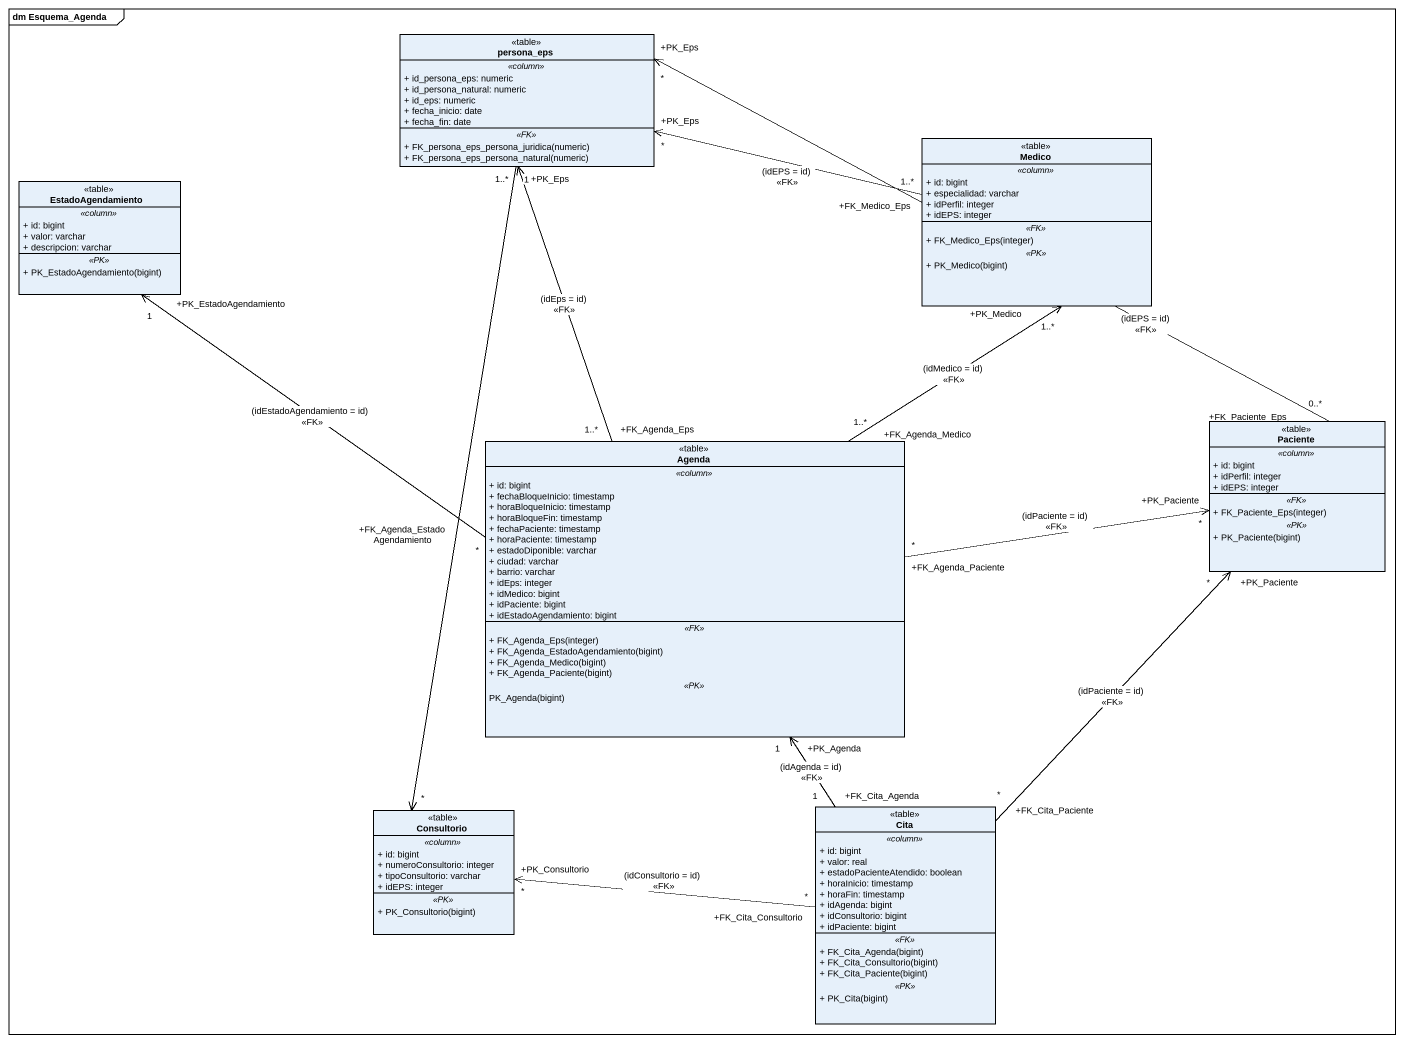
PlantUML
@startuml
mainframe dm Esquema_Agenda
hide circle
hide empty members
skinparam classAttributeIconSize 0
class persona_eps <<table>> {
  .. <<column>> ..
  + id_persona_eps: numeric
  + id_persona_natural: numeric
  + id_eps: numeric
  + fecha_inicio: date
  + fecha_fin: date
  .. <<FK>> ..
  + FK_persona_eps_persona_juridica(numeric)
  + FK_persona_eps_persona_natural(numeric)
}
class Medico <<table>> {
  .. <<column>> ..
  + id: bigint
  + especialidad: varchar
  + idPerfil: integer
  + idEPS: integer
  .. <<FK>> ..
  + FK_Medico_Eps(integer)
  .. <<PK>> ..
  + PK_Medico(bigint)
}
class EstadoAgendamiento <<table>> {
  .. <<column>> ..
  + id: bigint
  + valor: varchar
  + descripcion: varchar
  .. <<PK>> ..
  + PK_EstadoAgendamiento(bigint)
}
class Agenda <<table>> {
  .. <<column>> ..
  + id: bigint
  + fechaBloqueInicio: timestamp
  + horaBloqueInicio: timestamp
  + horaBloqueFin: timestamp
  + fechaPaciente: timestamp
  + horaPaciente: timestamp
  + estadoDiponible: varchar
  + ciudad: varchar
  + barrio: varchar
  + idEps: integer
  + idMedico: bigint
  + idPaciente: bigint
  + idEstadoAgendamiento: bigint
  .. <<FK>> ..
  + FK_Agenda_Eps(integer)
  + FK_Agenda_EstadoAgendamiento(bigint)
  + FK_Agenda_Medico(bigint)
  + FK_Agenda_Paciente(bigint)
  .. <<PK>> ..
  PK_Agenda(bigint)
}
class Paciente <<table>> {
  .. <<column>> ..
  + id: bigint
  + idPerfil: integer
  + idEPS: integer
  .. <<FK>> ..
  + FK_Paciente_Eps(integer)
  .. <<PK>> ..
  + PK_Paciente(bigint)
}
class Consultorio <<table>> {
  .. <<column>> ..
  + id: bigint
  + numeroConsultorio: integer
  + tipoConsultorio: varchar
  + idEPS: integer
  .. <<PK>> ..
  + PK_Consultorio(bigint)
}
class Cita <<table>> {
  .. <<column>> ..
  + id: bigint
  + valor: real
  + estadoPacienteAtendido: boolean
  + horaInicio: timestamp
  + horaFin: timestamp
  + idAgenda: bigint
  + idConsultorio: bigint
  + idPaciente: bigint
  .. <<FK>> ..
  + FK_Cita_Agenda(bigint)
  + FK_Cita_Consultorio(bigint)
  + FK_Cita_Paciente(bigint)
  .. <<PK>> ..
  + PK_Cita(bigint)
}
Medico "+FK_Medico_Eps\n1..*" -left-> "+PK_Eps\n*" persona_eps : (idEPS = id)\n<<FK>>
Agenda "+FK_Agenda_Eps\n1..*" -up-> "+PK_Eps\n1..*" persona_eps : (idEps = id)\n<<FK>>
Agenda "+FK_Agenda_Medico\n1..*" -up-> "+PK_Medico\n1..*" Medico : (idMedico = id)\n<<FK>>
Agenda "+FK_Agenda_EstadoAgendamiento\n*" -left-> "+PK_EstadoAgendamiento\n1" EstadoAgendamiento : (idEstadoAgendamiento = id)\n<<FK>>
Agenda "+FK_Agenda_Paciente\n*" -right-> "+PK_Paciente\n*" Paciente : (idPaciente = id)\n<<FK>>
Paciente "+FK_Paciente_Eps\n0..*" -left-> "+PK_Eps\n*" persona_eps : (idEPS = id)\n<<FK>>
Consultorio "*" <-up- "1" persona_eps
Cita "+FK_Cita_Agenda\n1" -up-> "+PK_Agenda\n1" Agenda : (idAgenda = id)\n<<FK>>
Cita "+FK_Cita_Paciente\n*" -up-> "+PK_Paciente\n*" Paciente : (idPaciente = id)\n<<FK>>
Cita "+FK_Cita_Consultorio\n*" -left-> "+PK_Consultorio\n*" Consultorio : (idConsultorio = id)\n<<FK>>
@enduml
